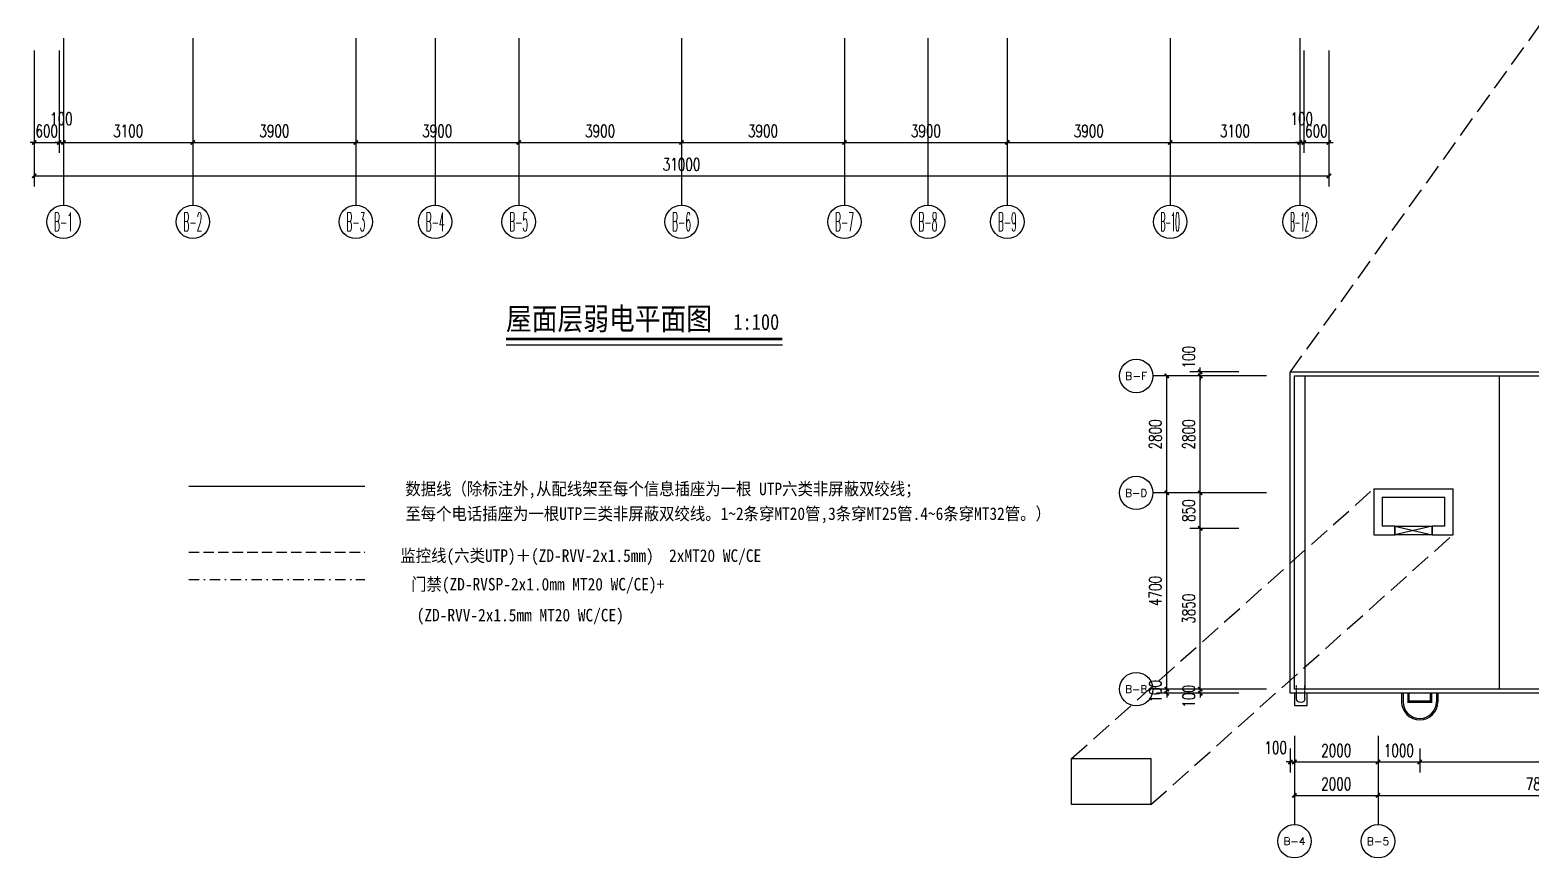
# Model space of a CAD drawing. Extents: x -41969 to 449372, y 65390 to 759577.
# Drawn here: x 374187 to 410125, y 688997 to 708826 of the extents above; entities that cross this region are included whole.
import ezdxf
from ezdxf.enums import TextEntityAlignment as Align

# ---------------------------------------------------------------- set-up
doc = ezdxf.new("R2010")
doc.units = 0
doc.header["$LTSCALE"] = 1000
doc.header["$MEASUREMENT"] = 0
doc.linetypes.add('DASH', pattern=[0.35, 0.25, -0.1])
doc.linetypes.add('DASHDOT', pattern=[1, 0.5, -0.25, 0, -0.25])
for name, color, linetype in [('0-电气文字', 6, 'Continuous'), ('AXIS', 253, 'Continuous'), ('AXIS_TEXT', 7, 'Continuous'), ('DIM_SYMB', 3, 'Continuous'), ('jz', 7, 'Continuous'), ('PUB_TEXT', 7, 'Continuous'), ('WALL', 7, 'Continuous'), ('WINDOW', 2, 'Continuous'), ('WIRE-照明', 120, 'Continuous')]:
    doc.layers.add(name, color=color, linetype=linetype)
doc.styles.add('-宋体', font='', dxfattribs={"width": 1.3})
doc.styles.add('_TCH_AXIS', font='COMPLEX', dxfattribs={"bigfont": 'GBCBIG'})
doc.styles.add('_TCH_DIM_T3', font='SIMPLEX', dxfattribs={"width": 0.705882, "bigfont": 'GBCBIG'})
doc.styles.add('COMPLEX', font='complex_.ttf')
doc.styles.add('宋体', font='', dxfattribs={"width": 0.85})
doc.styles.get('-宋体').set_extended_font_data('NSimSun')
doc.styles.get('宋体').set_extended_font_data('NSimSun')
doc.dimstyles.new('_TCH_ARCH&&100', dxfattribs={"dimtxt": 297.5, "dimasz": 100, "dimexe": 250, "dimexo": 300, "dimgap": 126.25, "dimtad": 1, "dimdec": 0, "dimzin": 0, "dimdsep": 46, "dimtxsty": '_TCH_DIM_T3', "dimblk": 'ARCHTICK', "dimcen": 0.09, "dimclrt": 7, "dimazin": 2, "dimtfac": 1, "dimtdec": 0, "dimtix": 1, "dimtmove": 2, "dimatfit": 3, "dimfxl": 0, "dimtolj": 1, "dimtzin": 0, "dimarcsym": 0})

# ---------------------------------------------------------------- blocks, each defined once
blk = doc.blocks.new('A$C48E458F6')
at = {"linetype": 'DASH', "ltscale": 0.2}
for p, q in [((-100, -7), (-100, 187)), ((100, -7), (100, 187))]:
    blk.add_line(p, q, dxfattribs=at)
for p, q in [((-100, -130), (-100, -7)), ((100, -130), (100, -7))]:
    blk.add_line(p, q)
blk.add_lwpolyline([(-150, -7), (150, -7), (150, -300), (-150, -300)], close=True)
blk.add_arc((0, -130), 100, 180, 0)
blk = doc.blocks.new('_AXISO')
blk.add_circle((0, 0), 0.5)
at = {"layer": 'AXIS_TEXT', "style": 'COMPLEX', "width": 1.041667}
blk.add_attdef('A', text='', height=0.56, dxfattribs=at).set_placement((-0.25, -0.28), (0.25, -0.28), align=Align.FIT)
blk = doc.blocks.new('_ArchTick')
at = {"color": 0, "linetype": 'ByBlock', "const_width": 0.4}
blk.add_lwpolyline([(-0.5, -0.5), (0.5, 0.5)], dxfattribs=at)
blk = doc.blocks.new('*D251')
at = {"layer": 'AXIS', "color": 0, "lineweight": -2}
for p, q in [((374287, 708332), (374287, 705882)), ((374887, 708332), (374887, 705882)), ((374287, 706132), (374187, 706132)), ((374287, 706132), (374887, 706132)), ((374887, 706132), (374987, 706132))]:
    blk.add_line(p, q, dxfattribs=at)
at = {"layer": 'Defpoints', "color": 0}
for p in [(374287, 708632), (374887, 708632), (374887, 706132)]:
    blk.add_point(p, dxfattribs=at)
at = {"layer": 'AXIS', "color": 0, "lineweight": -2, "xscale": 100, "yscale": 100, "zscale": 100}
blk.add_blockref('_ArchTick', (374287, 706132), dxfattribs=at)
at = {"layer": 'AXIS', "color": 0, "lineweight": -2, "xscale": 100, "yscale": 100, "zscale": 100, "rotation": 180}
blk.add_blockref('_ArchTick', (374887, 706132), dxfattribs=at)
at = {"layer": 'AXIS', "color": 7, "insert": (374587, 706407), "char_height": 297.5, "attachment_point": 5, "style": '_TCH_DIM_T3'}
blk.add_mtext('\\A1;600', dxfattribs=at)
blk = doc.blocks.new('*D252')
at = {"layer": 'AXIS', "color": 0, "lineweight": -2}
for p, q in [((374887, 708332), (374887, 705882)), ((374987, 708332), (374987, 705882)), ((374887, 706132), (374787, 706132)), ((374887, 706132), (374987, 706132)), ((374987, 706132), (375087, 706132))]:
    blk.add_line(p, q, dxfattribs=at)
at = {"layer": 'Defpoints', "color": 0}
for p in [(374887, 708632), (374987, 708632), (374987, 706132)]:
    blk.add_point(p, dxfattribs=at)
at = {"layer": 'AXIS', "color": 0, "lineweight": -2, "xscale": 100, "yscale": 100, "zscale": 100}
blk.add_blockref('_ArchTick', (374887, 706132), dxfattribs=at)
at = {"layer": 'AXIS', "color": 0, "lineweight": -2, "xscale": 100, "yscale": 100, "zscale": 100, "rotation": 180}
blk.add_blockref('_ArchTick', (374987, 706132), dxfattribs=at)
at = {"layer": 'AXIS', "color": 7, "insert": (374937, 706700), "char_height": 297.5, "attachment_point": 5, "style": '_TCH_DIM_T3'}
blk.add_mtext('\\A1;100', dxfattribs=at)
blk = doc.blocks.new('*D253')
at = {"layer": 'AXIS', "color": 0, "lineweight": -2}
for p, q in [((374987, 708332), (374987, 705882)), ((378087, 708332), (378087, 705882)), ((374987, 706132), (378087, 706132))]:
    blk.add_line(p, q, dxfattribs=at)
at = {"layer": 'Defpoints', "color": 0}
for p in [(374987, 708632), (378087, 708632), (378087, 706132)]:
    blk.add_point(p, dxfattribs=at)
at = {"layer": 'AXIS', "color": 0, "lineweight": -2, "xscale": 100, "yscale": 100, "zscale": 100, "rotation": 180}
blk.add_blockref('_ArchTick', (374987, 706132), dxfattribs=at)
at = {"layer": 'AXIS', "color": 0, "lineweight": -2, "xscale": 100, "yscale": 100, "zscale": 100}
blk.add_blockref('_ArchTick', (378087, 706132), dxfattribs=at)
at = {"layer": 'AXIS', "color": 7, "insert": (376537, 706407), "char_height": 297.5, "attachment_point": 5, "style": '_TCH_DIM_T3'}
blk.add_mtext('\\A1;3100', dxfattribs=at)
blk = doc.blocks.new('*D254')
at = {"layer": 'AXIS', "color": 0, "lineweight": -2}
for p, q in [((378087, 708332), (378087, 705882)), ((381987, 708332), (381987, 705882)), ((378087, 706132), (381987, 706132))]:
    blk.add_line(p, q, dxfattribs=at)
at = {"layer": 'Defpoints', "color": 0}
for p in [(378087, 708632), (381987, 708632), (381987, 706132)]:
    blk.add_point(p, dxfattribs=at)
at = {"layer": 'AXIS', "color": 0, "lineweight": -2, "xscale": 100, "yscale": 100, "zscale": 100, "rotation": 180}
blk.add_blockref('_ArchTick', (378087, 706132), dxfattribs=at)
at = {"layer": 'AXIS', "color": 0, "lineweight": -2, "xscale": 100, "yscale": 100, "zscale": 100}
blk.add_blockref('_ArchTick', (381987, 706132), dxfattribs=at)
at = {"layer": 'AXIS', "color": 7, "insert": (380037, 706407), "char_height": 297.5, "attachment_point": 5, "style": '_TCH_DIM_T3'}
blk.add_mtext('\\A1;3900', dxfattribs=at)
blk = doc.blocks.new('*D255')
at = {"layer": 'AXIS', "color": 0, "lineweight": -2}
for p, q in [((381987, 708332), (381987, 705882)), ((385887, 708332), (385887, 705882)), ((381987, 706132), (385887, 706132))]:
    blk.add_line(p, q, dxfattribs=at)
at = {"layer": 'Defpoints', "color": 0}
for p in [(381987, 708632), (385887, 708632), (385887, 706132)]:
    blk.add_point(p, dxfattribs=at)
at = {"layer": 'AXIS', "color": 0, "lineweight": -2, "xscale": 100, "yscale": 100, "zscale": 100, "rotation": 180}
blk.add_blockref('_ArchTick', (381987, 706132), dxfattribs=at)
at = {"layer": 'AXIS', "color": 0, "lineweight": -2, "xscale": 100, "yscale": 100, "zscale": 100}
blk.add_blockref('_ArchTick', (385887, 706132), dxfattribs=at)
at = {"layer": 'AXIS', "color": 7, "insert": (383937, 706407), "char_height": 297.5, "attachment_point": 5, "style": '_TCH_DIM_T3'}
blk.add_mtext('\\A1;3900', dxfattribs=at)
blk = doc.blocks.new('*D256')
at = {"layer": 'AXIS', "color": 0, "lineweight": -2}
for p, q in [((385887, 708332), (385887, 705882)), ((389787, 708332), (389787, 705882)), ((385887, 706132), (389787, 706132))]:
    blk.add_line(p, q, dxfattribs=at)
at = {"layer": 'Defpoints', "color": 0}
for p in [(385887, 708632), (389787, 708632), (389787, 706132)]:
    blk.add_point(p, dxfattribs=at)
at = {"layer": 'AXIS', "color": 0, "lineweight": -2, "xscale": 100, "yscale": 100, "zscale": 100, "rotation": 180}
blk.add_blockref('_ArchTick', (385887, 706132), dxfattribs=at)
at = {"layer": 'AXIS', "color": 0, "lineweight": -2, "xscale": 100, "yscale": 100, "zscale": 100}
blk.add_blockref('_ArchTick', (389787, 706132), dxfattribs=at)
at = {"layer": 'AXIS', "color": 7, "insert": (387837, 706407), "char_height": 297.5, "attachment_point": 5, "style": '_TCH_DIM_T3'}
blk.add_mtext('\\A1;3900', dxfattribs=at)
blk = doc.blocks.new('*D257')
at = {"layer": 'AXIS', "color": 0, "lineweight": -2}
for p, q in [((389787, 708332), (389787, 705882)), ((393687, 708332), (393687, 705882)), ((389787, 706132), (393687, 706132))]:
    blk.add_line(p, q, dxfattribs=at)
at = {"layer": 'Defpoints', "color": 0}
for p in [(389787, 708632), (393687, 708632), (393687, 706132)]:
    blk.add_point(p, dxfattribs=at)
at = {"layer": 'AXIS', "color": 0, "lineweight": -2, "xscale": 100, "yscale": 100, "zscale": 100, "rotation": 180}
blk.add_blockref('_ArchTick', (389787, 706132), dxfattribs=at)
at = {"layer": 'AXIS', "color": 0, "lineweight": -2, "xscale": 100, "yscale": 100, "zscale": 100}
blk.add_blockref('_ArchTick', (393687, 706132), dxfattribs=at)
at = {"layer": 'AXIS', "color": 7, "insert": (391737, 706407), "char_height": 297.5, "attachment_point": 5, "style": '_TCH_DIM_T3'}
blk.add_mtext('\\A1;3900', dxfattribs=at)
blk = doc.blocks.new('*D258')
at = {"layer": 'AXIS', "color": 0, "lineweight": -2}
for p, q in [((393687, 708332), (393687, 705882)), ((397587, 708332), (397587, 705882)), ((393687, 706132), (397587, 706132))]:
    blk.add_line(p, q, dxfattribs=at)
at = {"layer": 'Defpoints', "color": 0}
for p in [(393687, 708632), (397587, 708632), (397587, 706132)]:
    blk.add_point(p, dxfattribs=at)
at = {"layer": 'AXIS', "color": 0, "lineweight": -2, "xscale": 100, "yscale": 100, "zscale": 100, "rotation": 180}
blk.add_blockref('_ArchTick', (393687, 706132), dxfattribs=at)
at = {"layer": 'AXIS', "color": 0, "lineweight": -2, "xscale": 100, "yscale": 100, "zscale": 100}
blk.add_blockref('_ArchTick', (397587, 706132), dxfattribs=at)
at = {"layer": 'AXIS', "color": 7, "insert": (395637, 706407), "char_height": 297.5, "attachment_point": 5, "style": '_TCH_DIM_T3'}
blk.add_mtext('\\A1;3900', dxfattribs=at)
blk = doc.blocks.new('*D259')
at = {"layer": 'AXIS', "color": 0, "lineweight": -2}
for p, q in [((397587, 708332), (397587, 705882)), ((401487, 708332), (401487, 705882)), ((397587, 706132), (401487, 706132))]:
    blk.add_line(p, q, dxfattribs=at)
at = {"layer": 'Defpoints', "color": 0}
for p in [(397587, 708632), (401487, 708632), (401487, 706132)]:
    blk.add_point(p, dxfattribs=at)
at = {"layer": 'AXIS', "color": 0, "lineweight": -2, "xscale": 100, "yscale": 100, "zscale": 100, "rotation": 180}
blk.add_blockref('_ArchTick', (397587, 706132), dxfattribs=at)
at = {"layer": 'AXIS', "color": 0, "lineweight": -2, "xscale": 100, "yscale": 100, "zscale": 100}
blk.add_blockref('_ArchTick', (401487, 706132), dxfattribs=at)
at = {"layer": 'AXIS', "color": 7, "insert": (399537, 706407), "char_height": 297.5, "attachment_point": 5, "style": '_TCH_DIM_T3'}
blk.add_mtext('\\A1;3900', dxfattribs=at)
blk = doc.blocks.new('*D260')
at = {"layer": 'AXIS', "color": 0, "lineweight": -2}
for p, q in [((401487, 708332), (401487, 705882)), ((404587, 708332), (404587, 705882)), ((401487, 706132), (404587, 706132))]:
    blk.add_line(p, q, dxfattribs=at)
at = {"layer": 'Defpoints', "color": 0}
for p in [(401487, 708632), (404587, 708632), (404587, 706132)]:
    blk.add_point(p, dxfattribs=at)
at = {"layer": 'AXIS', "color": 0, "lineweight": -2, "xscale": 100, "yscale": 100, "zscale": 100, "rotation": 180}
blk.add_blockref('_ArchTick', (401487, 706132), dxfattribs=at)
at = {"layer": 'AXIS', "color": 0, "lineweight": -2, "xscale": 100, "yscale": 100, "zscale": 100}
blk.add_blockref('_ArchTick', (404587, 706132), dxfattribs=at)
at = {"layer": 'AXIS', "color": 7, "insert": (403037, 706407), "char_height": 297.5, "attachment_point": 5, "style": '_TCH_DIM_T3'}
blk.add_mtext('\\A1;3100', dxfattribs=at)
blk = doc.blocks.new('*D261')
at = {"layer": 'AXIS', "color": 0, "lineweight": -2}
for p, q in [((404587, 708332), (404587, 705882)), ((404687, 708332), (404687, 705882)), ((404587, 706132), (404487, 706132)), ((404587, 706132), (404687, 706132)), ((404687, 706132), (404787, 706132))]:
    blk.add_line(p, q, dxfattribs=at)
at = {"layer": 'Defpoints', "color": 0}
for p in [(404587, 708632), (404687, 708632), (404687, 706132)]:
    blk.add_point(p, dxfattribs=at)
at = {"layer": 'AXIS', "color": 0, "lineweight": -2, "xscale": 100, "yscale": 100, "zscale": 100}
blk.add_blockref('_ArchTick', (404587, 706132), dxfattribs=at)
at = {"layer": 'AXIS', "color": 0, "lineweight": -2, "xscale": 100, "yscale": 100, "zscale": 100, "rotation": 180}
blk.add_blockref('_ArchTick', (404687, 706132), dxfattribs=at)
at = {"layer": 'AXIS', "color": 7, "insert": (404637, 706700), "char_height": 297.5, "attachment_point": 5, "style": '_TCH_DIM_T3'}
blk.add_mtext('\\A1;100', dxfattribs=at)
blk = doc.blocks.new('*D262')
at = {"layer": 'AXIS', "color": 0, "lineweight": -2}
for p, q in [((404687, 708332), (404687, 705882)), ((405287, 708332), (405287, 705882)), ((404687, 706132), (404587, 706132)), ((404687, 706132), (405287, 706132)), ((405287, 706132), (405387, 706132))]:
    blk.add_line(p, q, dxfattribs=at)
at = {"layer": 'Defpoints', "color": 0}
for p in [(404687, 708632), (405287, 708632), (405287, 706132)]:
    blk.add_point(p, dxfattribs=at)
at = {"layer": 'AXIS', "color": 0, "lineweight": -2, "xscale": 100, "yscale": 100, "zscale": 100}
blk.add_blockref('_ArchTick', (404687, 706132), dxfattribs=at)
at = {"layer": 'AXIS', "color": 0, "lineweight": -2, "xscale": 100, "yscale": 100, "zscale": 100, "rotation": 180}
blk.add_blockref('_ArchTick', (405287, 706132), dxfattribs=at)
at = {"layer": 'AXIS', "color": 7, "insert": (404987, 706407), "char_height": 297.5, "attachment_point": 5, "style": '_TCH_DIM_T3'}
blk.add_mtext('\\A1;600', dxfattribs=at)
blk = doc.blocks.new('*D263')
at = {"layer": 'AXIS', "color": 0, "lineweight": -2}
for p, q in [((374287, 708332), (374287, 705082)), ((405287, 708332), (405287, 705082)), ((374287, 705332), (405287, 705332))]:
    blk.add_line(p, q, dxfattribs=at)
at = {"layer": 'Defpoints', "color": 0}
for p in [(374287, 708632), (405287, 708632), (405287, 705332)]:
    blk.add_point(p, dxfattribs=at)
at = {"layer": 'AXIS', "color": 0, "lineweight": -2, "xscale": 100, "yscale": 100, "zscale": 100, "rotation": 180}
blk.add_blockref('_ArchTick', (374287, 705332), dxfattribs=at)
at = {"layer": 'AXIS', "color": 0, "lineweight": -2, "xscale": 100, "yscale": 100, "zscale": 100}
blk.add_blockref('_ArchTick', (405287, 705332), dxfattribs=at)
at = {"layer": 'AXIS', "color": 7, "insert": (389787, 705607), "char_height": 297.5, "attachment_point": 5, "style": '_TCH_DIM_T3'}
blk.add_mtext('\\A1;31000', dxfattribs=at)
blk = doc.blocks.new('*D293')
at = {"layer": 'AXIS', "color": 0, "lineweight": -2}
for p, q in [((403128, 693041), (401955, 693041)), ((403128, 692941), (401955, 692941)), ((402205, 693041), (402205, 693141)), ((402205, 692941), (402205, 693041)), ((402205, 692941), (402205, 692841))]:
    blk.add_line(p, q, dxfattribs=at)
at = {"layer": 'Defpoints', "color": 0}
for p in [(402205, 693041), (403428, 693041), (403428, 692941)]:
    blk.add_point(p, dxfattribs=at)
at = {"layer": 'AXIS', "color": 0, "lineweight": -2, "xscale": 100, "yscale": 100, "zscale": 100}
for p, rotation in [((402205, 693041), 270), ((402205, 692941), 90)]:
    blk.add_blockref('_ArchTick', p, dxfattribs=dict(at, rotation=rotation))
at = {"layer": 'AXIS', "color": 7, "insert": (401930, 692869), "char_height": 297.5, "attachment_point": 5, "rotation": 90, "style": '_TCH_DIM_T3'}
blk.add_mtext('\\A1;100', dxfattribs=at)
blk = doc.blocks.new('*D294')
at = {"layer": 'AXIS', "color": 0, "lineweight": -2}
for p, q in [((403128, 696891), (401955, 696891)), ((402205, 693041), (402205, 696891)), ((403128, 693041), (401955, 693041))]:
    blk.add_line(p, q, dxfattribs=at)
at = {"layer": 'Defpoints', "color": 0}
for p in [(402205, 696891), (403428, 696891), (403428, 693041)]:
    blk.add_point(p, dxfattribs=at)
at = {"layer": 'AXIS', "color": 0, "lineweight": -2, "xscale": 100, "yscale": 100, "zscale": 100}
for p, rotation in [((402205, 696891), 90), ((402205, 693041), 270)]:
    blk.add_blockref('_ArchTick', p, dxfattribs=dict(at, rotation=rotation))
at = {"layer": 'AXIS', "color": 7, "insert": (401930, 694966), "char_height": 297.5, "attachment_point": 5, "rotation": 90, "style": '_TCH_DIM_T3'}
blk.add_mtext('\\A1;3850', dxfattribs=at)
blk = doc.blocks.new('*D295')
at = {"layer": 'AXIS', "color": 0, "lineweight": -2}
for p, q in [((403128, 697741), (401955, 697741)), ((402205, 696891), (402205, 697741)), ((403128, 696891), (401955, 696891))]:
    blk.add_line(p, q, dxfattribs=at)
at = {"layer": 'Defpoints', "color": 0}
for p in [(402205, 697741), (403428, 697741), (403428, 696891)]:
    blk.add_point(p, dxfattribs=at)
at = {"layer": 'AXIS', "color": 0, "lineweight": -2, "xscale": 100, "yscale": 100, "zscale": 100}
for p, rotation in [((402205, 697741), 90), ((402205, 696891), 270)]:
    blk.add_blockref('_ArchTick', p, dxfattribs=dict(at, rotation=rotation))
at = {"layer": 'AXIS', "color": 7, "insert": (401930, 697316), "char_height": 297.5, "attachment_point": 5, "rotation": 90, "style": '_TCH_DIM_T3'}
blk.add_mtext('\\A1;850', dxfattribs=at)
blk = doc.blocks.new('*D296')
at = {"layer": 'AXIS', "color": 0, "lineweight": -2}
for p, q in [((403128, 700541), (401955, 700541)), ((402205, 697741), (402205, 700541)), ((403128, 697741), (401955, 697741))]:
    blk.add_line(p, q, dxfattribs=at)
at = {"layer": 'Defpoints', "color": 0}
for p in [(402205, 700541), (403428, 700541), (403428, 697741)]:
    blk.add_point(p, dxfattribs=at)
at = {"layer": 'AXIS', "color": 0, "lineweight": -2, "xscale": 100, "yscale": 100, "zscale": 100}
for p, rotation in [((402205, 700541), 90), ((402205, 697741), 270)]:
    blk.add_blockref('_ArchTick', p, dxfattribs=dict(at, rotation=rotation))
at = {"layer": 'AXIS', "color": 7, "insert": (401930, 699141), "char_height": 297.5, "attachment_point": 5, "rotation": 90, "style": '_TCH_DIM_T3'}
blk.add_mtext('\\A1;2800', dxfattribs=at)
blk = doc.blocks.new('*D297')
at = {"layer": 'AXIS', "color": 0, "lineweight": -2}
for p, q in [((403128, 700641), (401955, 700641)), ((403128, 700541), (401955, 700541)), ((402205, 700641), (402205, 700741)), ((402205, 700541), (402205, 700641)), ((402205, 700541), (402205, 700441))]:
    blk.add_line(p, q, dxfattribs=at)
at = {"layer": 'Defpoints', "color": 0}
for p in [(402205, 700641), (403428, 700641), (403428, 700541)]:
    blk.add_point(p, dxfattribs=at)
at = {"layer": 'AXIS', "color": 0, "lineweight": -2, "xscale": 100, "yscale": 100, "zscale": 100}
for p, rotation in [((402205, 700641), 270), ((402205, 700541), 90)]:
    blk.add_blockref('_ArchTick', p, dxfattribs=dict(at, rotation=rotation))
at = {"layer": 'AXIS', "color": 7, "insert": (401930, 700991), "char_height": 297.5, "attachment_point": 5, "rotation": 90, "style": '_TCH_DIM_T3'}
blk.add_mtext('\\A1;100', dxfattribs=at)
blk = doc.blocks.new('*D298')
at = {"layer": 'AXIS', "color": 0, "lineweight": -2}
for p, q in [((403128, 693041), (401155, 693041)), ((403128, 692941), (401155, 692941)), ((401405, 693041), (401405, 693141)), ((401405, 692941), (401405, 693041)), ((401405, 692941), (401405, 692841))]:
    blk.add_line(p, q, dxfattribs=at)
at = {"layer": 'Defpoints', "color": 0}
for p in [(401405, 693041), (403428, 693041), (403428, 692941)]:
    blk.add_point(p, dxfattribs=at)
at = {"layer": 'AXIS', "color": 0, "lineweight": -2, "xscale": 100, "yscale": 100, "zscale": 100}
for p, rotation in [((401405, 693041), 270), ((401405, 692941), 90)]:
    blk.add_blockref('_ArchTick', p, dxfattribs=dict(at, rotation=rotation))
at = {"layer": 'AXIS', "color": 7, "insert": (401130, 692991), "char_height": 297.5, "attachment_point": 5, "rotation": 90, "style": '_TCH_DIM_T3'}
blk.add_mtext('\\A1;100', dxfattribs=at)
blk = doc.blocks.new('*D299')
at = {"layer": 'AXIS', "color": 0, "lineweight": -2}
for p, q in [((403128, 697741), (401155, 697741)), ((401405, 693041), (401405, 697741)), ((403128, 693041), (401155, 693041))]:
    blk.add_line(p, q, dxfattribs=at)
at = {"layer": 'Defpoints', "color": 0}
for p in [(401405, 697741), (403428, 697741), (403428, 693041)]:
    blk.add_point(p, dxfattribs=at)
at = {"layer": 'AXIS', "color": 0, "lineweight": -2, "xscale": 100, "yscale": 100, "zscale": 100}
for p, rotation in [((401405, 697741), 90), ((401405, 693041), 270)]:
    blk.add_blockref('_ArchTick', p, dxfattribs=dict(at, rotation=rotation))
at = {"layer": 'AXIS', "color": 7, "insert": (401130, 695391), "char_height": 297.5, "attachment_point": 5, "rotation": 90, "style": '_TCH_DIM_T3'}
blk.add_mtext('\\A1;4700', dxfattribs=at)
blk = doc.blocks.new('*D300')
at = {"layer": 'AXIS', "color": 0, "lineweight": -2}
for p, q in [((403128, 700541), (401155, 700541)), ((401405, 697741), (401405, 700541)), ((403128, 697741), (401155, 697741))]:
    blk.add_line(p, q, dxfattribs=at)
at = {"layer": 'Defpoints', "color": 0}
for p in [(401405, 700541), (403428, 700541), (403428, 697741)]:
    blk.add_point(p, dxfattribs=at)
at = {"layer": 'AXIS', "color": 0, "lineweight": -2, "xscale": 100, "yscale": 100, "zscale": 100}
for p, rotation in [((401405, 700541), 90), ((401405, 697741), 270)]:
    blk.add_blockref('_ArchTick', p, dxfattribs=dict(at, rotation=rotation))
at = {"layer": 'AXIS', "color": 7, "insert": (401130, 699141), "char_height": 297.5, "attachment_point": 5, "rotation": 90, "style": '_TCH_DIM_T3'}
blk.add_mtext('\\A1;2800', dxfattribs=at)
blk = doc.blocks.new('*D301')
at = {"layer": 'AXIS', "color": 0, "lineweight": -2}
for p, q in [((404362, 691622), (404362, 691047)), ((404462, 691622), (404462, 691047)), ((404362, 691297), (404262, 691297)), ((404362, 691297), (404462, 691297)), ((404462, 691297), (404562, 691297))]:
    blk.add_line(p, q, dxfattribs=at)
at = {"layer": 'Defpoints', "color": 0}
for p in [(404362, 691922), (404462, 691922), (404462, 691297)]:
    blk.add_point(p, dxfattribs=at)
at = {"layer": 'AXIS', "color": 0, "lineweight": -2, "xscale": 100, "yscale": 100, "zscale": 100}
blk.add_blockref('_ArchTick', (404362, 691297), dxfattribs=at)
at = {"layer": 'AXIS', "color": 0, "lineweight": -2, "xscale": 100, "yscale": 100, "zscale": 100, "rotation": 180}
blk.add_blockref('_ArchTick', (404462, 691297), dxfattribs=at)
at = {"layer": 'AXIS', "color": 7, "insert": (404012, 691642), "char_height": 297.5, "attachment_point": 5, "style": '_TCH_DIM_T3'}
blk.add_mtext('\\A1;100', dxfattribs=at)
blk = doc.blocks.new('*D302')
at = {"layer": 'AXIS', "color": 0, "lineweight": -2}
for p, q in [((404462, 691622), (404462, 691047)), ((406462, 691622), (406462, 691047)), ((404462, 691297), (406462, 691297))]:
    blk.add_line(p, q, dxfattribs=at)
at = {"layer": 'Defpoints', "color": 0}
for p in [(404462, 691922), (406462, 691922), (406462, 691297)]:
    blk.add_point(p, dxfattribs=at)
at = {"layer": 'AXIS', "color": 0, "lineweight": -2, "xscale": 100, "yscale": 100, "zscale": 100, "rotation": 180}
blk.add_blockref('_ArchTick', (404462, 691297), dxfattribs=at)
at = {"layer": 'AXIS', "color": 0, "lineweight": -2, "xscale": 100, "yscale": 100, "zscale": 100}
blk.add_blockref('_ArchTick', (406462, 691297), dxfattribs=at)
at = {"layer": 'AXIS', "color": 7, "insert": (405462, 691572), "char_height": 297.5, "attachment_point": 5, "style": '_TCH_DIM_T3'}
blk.add_mtext('\\A1;2000', dxfattribs=at)
blk = doc.blocks.new('*D303')
at = {"layer": 'AXIS', "color": 0, "lineweight": -2}
for p, q in [((406462, 691622), (406462, 691047)), ((407462, 691622), (407462, 691047)), ((406462, 691297), (407462, 691297))]:
    blk.add_line(p, q, dxfattribs=at)
at = {"layer": 'Defpoints', "color": 0}
for p in [(406462, 691922), (407462, 691922), (407462, 691297)]:
    blk.add_point(p, dxfattribs=at)
at = {"layer": 'AXIS', "color": 0, "lineweight": -2, "xscale": 100, "yscale": 100, "zscale": 100, "rotation": 180}
blk.add_blockref('_ArchTick', (406462, 691297), dxfattribs=at)
at = {"layer": 'AXIS', "color": 0, "lineweight": -2, "xscale": 100, "yscale": 100, "zscale": 100}
blk.add_blockref('_ArchTick', (407462, 691297), dxfattribs=at)
at = {"layer": 'AXIS', "color": 7, "insert": (406962, 691572), "char_height": 297.5, "attachment_point": 5, "style": '_TCH_DIM_T3'}
blk.add_mtext('\\A1;1000', dxfattribs=at)
blk = doc.blocks.new('*D304')
at = {"layer": 'AXIS', "color": 0, "lineweight": -2}
for p, q in [((407462, 691622), (407462, 691047)), ((414262, 691622), (414262, 691047)), ((407462, 691297), (414262, 691297))]:
    blk.add_line(p, q, dxfattribs=at)
at = {"layer": 'Defpoints', "color": 0}
for p in [(407462, 691922), (414262, 691922), (414262, 691297)]:
    blk.add_point(p, dxfattribs=at)
at = {"layer": 'AXIS', "color": 0, "lineweight": -2, "xscale": 100, "yscale": 100, "zscale": 100, "rotation": 180}
blk.add_blockref('_ArchTick', (407462, 691297), dxfattribs=at)
at = {"layer": 'AXIS', "color": 0, "lineweight": -2, "xscale": 100, "yscale": 100, "zscale": 100}
blk.add_blockref('_ArchTick', (414262, 691297), dxfattribs=at)
at = {"layer": 'AXIS', "color": 7, "insert": (410862, 691572), "char_height": 297.5, "attachment_point": 5, "style": '_TCH_DIM_T3'}
blk.add_mtext('\\A1;6800', dxfattribs=at)
blk = doc.blocks.new('*D306')
at = {"layer": 'AXIS', "color": 0, "lineweight": -2}
for p, q in [((404462, 691622), (404462, 690247)), ((406462, 691622), (406462, 690247)), ((404462, 690497), (406462, 690497))]:
    blk.add_line(p, q, dxfattribs=at)
at = {"layer": 'Defpoints', "color": 0}
for p in [(404462, 691922), (406462, 691922), (406462, 690497)]:
    blk.add_point(p, dxfattribs=at)
at = {"layer": 'AXIS', "color": 0, "lineweight": -2, "xscale": 100, "yscale": 100, "zscale": 100, "rotation": 180}
blk.add_blockref('_ArchTick', (404462, 690497), dxfattribs=at)
at = {"layer": 'AXIS', "color": 0, "lineweight": -2, "xscale": 100, "yscale": 100, "zscale": 100}
blk.add_blockref('_ArchTick', (406462, 690497), dxfattribs=at)
at = {"layer": 'AXIS', "color": 7, "insert": (405462, 690772), "char_height": 297.5, "attachment_point": 5, "style": '_TCH_DIM_T3'}
blk.add_mtext('\\A1;2000', dxfattribs=at)
blk = doc.blocks.new('*D307')
at = {"layer": 'AXIS', "color": 0, "lineweight": -2}
for p, q in [((406462, 691622), (406462, 690247)), ((414262, 691622), (414262, 690247)), ((406462, 690497), (414262, 690497))]:
    blk.add_line(p, q, dxfattribs=at)
at = {"layer": 'Defpoints', "color": 0}
for p in [(406462, 691922), (414262, 691922), (414262, 690497)]:
    blk.add_point(p, dxfattribs=at)
at = {"layer": 'AXIS', "color": 0, "lineweight": -2, "xscale": 100, "yscale": 100, "zscale": 100, "rotation": 180}
blk.add_blockref('_ArchTick', (406462, 690497), dxfattribs=at)
at = {"layer": 'AXIS', "color": 0, "lineweight": -2, "xscale": 100, "yscale": 100, "zscale": 100}
blk.add_blockref('_ArchTick', (414262, 690497), dxfattribs=at)
at = {"layer": 'AXIS', "color": 7, "insert": (410362, 690772), "char_height": 297.5, "attachment_point": 5, "style": '_TCH_DIM_T3'}
blk.add_mtext('\\A1;7800', dxfattribs=at)

msp = doc.modelspace()

# ---------------------------------------------------------------- linework, layer by layer
at = {"layer": 'AXIS'}
for p, q in [((374986.9, 708632.2), (374986.9, 704632.2)), ((378086.9, 708632.2), (378086.9, 704632.2)), ((381986.9, 708632.2), (381986.9, 704632.2)), ((383886.9, 708632.2), (383886.9, 704632.2)), ((385886.9, 708632.2), (385886.9, 704632.2)), ((389786.9, 708632.2), (389786.9, 704632.2)), ((393686.9, 708632.2), (393686.9, 704632.2)), ((395686.9, 708632.2), (395686.9, 704632.2)), ((397586.9, 708632.2), (397586.9, 704632.2)), ((401486.9, 708632.2), (401486.9, 704632.2)), ((404586.9, 708632.2), (404586.9, 704632.2)), ((403796.1, 700540.6), (401073, 700540.6)), ((403796.1, 697740.6), (401073, 697740.6)), ((403796.1, 693040.6), (401073, 693040.6)), ((404462.3, 691921.6), (404462.3, 689797.4)), ((406462.3, 691921.6), (406462.3, 689797.4))]:
    msp.add_line(p, q, dxfattribs=at)
for centre in [(374986.9, 704232.2), (378086.9, 704232.2), (381986.9, 704232.2), (383886.9, 704232.2), (385886.9, 704232.2), (389786.9, 704232.2), (393686.9, 704232.2), (395686.9, 704232.2), (397586.9, 704232.2), (401486.9, 704232.2), (404586.9, 704232.2)]:
    msp.add_circle(centre, 400, dxfattribs=at)
at = {"layer": 'DIM_SYMB', "const_width": 70}
msp.add_lwpolyline([(385583.9, 701425.9), (392200.2, 701425.9)], dxfattribs=at)
at = {"layer": 'DIM_SYMB'}
msp.add_lwpolyline([(385583.9, 701285.9), (392200.2, 701285.9)], dxfattribs=at)
at = {"layer": 'jz', "linetype": 'DASH', "ltscale": 2}
for p, q in [((399126.6, 691376.4), (406362.3, 697840.6)), ((401026.5, 690276), (408262.2, 696740.2))]:
    msp.add_line(p, q, dxfattribs=at)
at = {"layer": 'jz'}
for p, q in [((407027.3, 692940.6), (407027.3, 692740.6)), ((407062.3, 692940.6), (407062.3, 692740.6)), ((407862.3, 692940.6), (407862.3, 692740.6)), ((407897.3, 692940.6), (407897.3, 692740.6))]:
    msp.add_line(p, q, dxfattribs=at)
at = {"layer": 'jz', "linetype": 'DASH', "ltscale": 2}
msp.add_lwpolyline([(423838.8, 727732.2), (404362.3, 700640.6)], dxfattribs=at)
at = {"layer": 'jz', "const_width": 60}
msp.add_lwpolyline([(407732.3, 692940.6), (407732.3, 692740.6), (407192.3, 692740.6), (407192.3, 692940.6)], dxfattribs=at)
at = {"layer": 'jz'}
for radius in [435, 400]:
    msp.add_arc((407462.3, 692740.6), radius, 180, 0, dxfattribs=at)
at = {"layer": 'WALL'}
for p, q in [((406362.3, 697840.6), (406362.3, 696740.2)), ((406362.3, 697840.6), (408262.2, 697840.6)), ((406562.3, 697640.6), (406562.3, 696940.2)), ((406562.3, 697640.6), (408062.2, 697640.6)), ((408062.2, 696940.2), (408062.2, 697640.6)), ((408262.2, 696740.2), (408262.2, 697840.6)), ((406862.3, 696940.2), (406562.3, 696940.2)), ((406862.3, 696740.2), (406862.3, 696940.2)), ((408062.2, 696940.2), (407762.3, 696940.2)), ((407762.3, 696940.2), (407762.3, 696740.2)), ((406362.3, 696740.2), (406862.3, 696740.2)), ((407762.3, 696740.2), (408262.2, 696740.2))]:
    msp.add_line(p, q, dxfattribs=at)
at = {"layer": 'WINDOW', "color": 2}
msp.add_line((404712.3, 700540.6), (404712.3, 693040.6), dxfattribs=at)
at = {"layer": 'WINDOW'}
for p, q in [((407762.3, 696940.2), (406862.3, 696740.2)), ((406862.3, 696940.2), (407762.3, 696740.2)), ((406862.3, 696940.2), (407762.3, 696940.2)), ((407762.3, 696740.2), (406859, 696740.2))]:
    msp.add_line(p, q, dxfattribs=at)
at = {"layer": 'WINDOW', "linetype": 'DASH'}
for p, q in [((406862.3, 696940.2), (406862.3, 696740.2)), ((407762.3, 696740.2), (407762.3, 696940.2))]:
    msp.add_line(p, q, dxfattribs=at)
at = {"layer": 'WINDOW', "color": 2}
for points in [[(404362.3, 700640.6), (414362.3, 700640.6), (414362.3, 692940.6), (404362.3, 692940.6)], [(399126.6, 691376.4), (401026.5, 691376.4), (401026.5, 690276), (399126.6, 690276)]]:
    msp.add_lwpolyline(points, close=True, dxfattribs=at)
for points in [[(404462.3, 700540.6), (414262.3, 700540.6), (414262.3, 693040.6), (404462.3, 693040.6), (404462.3, 700540.6)], [(409362.3, 700540.6), (409362.3, 693040.6)]]:
    msp.add_lwpolyline(points, dxfattribs=at)
at = {"layer": 'WIRE-照明', "linetype": 'Continuous'}
msp.add_line((377988.6, 697902), (382206.2, 697902), dxfattribs=at)
at = {"layer": 'WIRE-照明', "linetype": 'DASH'}
msp.add_line((377988.6, 696317.8), (382206.2, 696317.8), dxfattribs=at)
at = {"layer": 'WIRE-照明', "linetype": 'DASHDOT', "ltscale": 0.5}
msp.add_line((377988.6, 695667.3), (382206.2, 695667.3), dxfattribs=at)

# ---------------------------------------------------------------- block references
at = {"layer": 'AXIS'}
ref = msp.add_blockref('_AXISO', (400673, 700540.6), dxfattribs=dict(at, xscale=800, yscale=800, zscale=800))
ref.add_attrib('A', 'B-F', dxfattribs={"layer": 'AXIS_TEXT', "height": 185, "style": '_TCH_AXIS', "width": 0.9375}).set_placement((400408.7, 700448.1), (400937.3, 700448.1), align=Align.FIT)
ref = msp.add_blockref('_AXISO', (400673, 697740.6), dxfattribs=dict(at, xscale=800, yscale=800, zscale=800))
ref.add_attrib('A', 'B-D', dxfattribs={"layer": 'AXIS_TEXT', "height": 182.29, "style": '_TCH_AXIS', "width": 0.938462}).set_placement((400408.2, 697649.5), (400937.7, 697649.5), align=Align.FIT)
ref = msp.add_blockref('_AXISO', (400673, 693040.6), dxfattribs=dict(at, xscale=800, yscale=800, zscale=800))
ref.add_attrib('A', 'B-B', dxfattribs={"layer": 'AXIS_TEXT', "height": 182.29, "style": '_TCH_AXIS', "width": 0.938462}).set_placement((400408.2, 692949.5), (400937.7, 692949.5), align=Align.FIT)
ref = msp.add_blockref('_AXISO', (404462.3, 689397.4), dxfattribs=dict(at, xscale=800, yscale=800, zscale=800))
ref.add_attrib('A', 'B-4', dxfattribs={"layer": 'AXIS_TEXT', "height": 174.59, "style": '_TCH_AXIS'}).set_placement((404196.3, 689310.1), (404728.4, 689310.1), align=Align.FIT)
ref = msp.add_blockref('_AXISO', (406462.3, 689397.4), dxfattribs=dict(at, xscale=800, yscale=800, zscale=800))
ref.add_attrib('A', 'B-5', dxfattribs={"layer": 'AXIS_TEXT', "height": 179.65, "style": '_TCH_AXIS'}).set_placement((406197.1, 689307.6), (406727.5, 689307.6), align=Align.FIT)
at = {"layer": 'jz', "xscale": -1}
msp.add_blockref('A$C48E458F6', (404612.3, 692948), dxfattribs=at)

# ---------------------------------------------------------------- texts
at = {"layer": '0-电气文字', "color": 6, "linetype": 'Continuous', "style": '-宋体', "width": 0.9}
for s, p in [('数据线（除标注外,从配线架至每个信息插座为一根 UTP六类非屏蔽双绞线；', (383173.8, 697687.5)), ('至每个电话插座为一根UTP三类非屏蔽双绞线。1~2条穿MT20管,3条穿MT25管.4~6条穿MT32管。）', (383173.8, 697092.7)), ('监控线(六类UTP)＋(ZD-RVV-2x1.5mm)  2xMT20 WC/CE', (383054.7, 696088.6)), ('门禁(ZD-RVSP-2x1.0mm MT20 WC/CE)+', (383311.1, 695403.7)), ('(ZD-RVV-2x1.5mm MT20 WC/CE)', (383445.9, 694664))]:
    msp.add_text(s, height=300, dxfattribs=at).set_placement(p)
at = {"layer": 'AXIS', "color": 7, "style": '_TCH_AXIS'}
for s, width, p, p2 in [('B-1', 0.368421, (374760.6, 704005.9), (375213.1, 704005.9)), ('B-2', 0.33871, (377860.6, 704005.9), (378313.1, 704005.9)), ('B-3', 0.33871, (381760.6, 704005.9), (382213.1, 704005.9)), ('B-4', 0.328125, (383660.6, 704005.9), (384113.1, 704005.9)), ('B-5', 0.33871, (385660.6, 704005.9), (386113.1, 704005.9)), ('B-6', 0.33871, (389560.6, 704005.9), (390013.1, 704005.9)), ('B-7', 0.33871, (393460.6, 704005.9), (393913.1, 704005.9)), ('B-8', 0.33871, (395460.6, 704005.9), (395913.1, 704005.9)), ('B-9', 0.33871, (397360.6, 704005.9), (397813.1, 704005.9)), ('B-10', 0.272727, (401260.6, 704005.9), (401713.1, 704005.9)), ('B-12', 0.272727, (404360.6, 704005.9), (404813.1, 704005.9))]:
    msp.add_text(s, height=452.55, dxfattribs=dict(at, width=width)).set_placement(p, p2, align=Align.FIT)
at = {"layer": 'PUB_TEXT', "style": '宋体', "width": 0.85}
for s, height, p in [('屋面层弱电平面图', 531.65, (385583.9, 701645.6)), ('1:100', 379.75, (391027.8, 701645.6))]:
    msp.add_text(s, height=height, dxfattribs=at).set_placement(p)

# ---------------------------------------------------------------- dimensions: what is measured, and where the dimension line sits
at = {"layer": 'AXIS'}
for p1, p2, distance, picture, middle in [((374286.9, 708632.2), (374886.9, 708632.2), -2500, '*D251', (374586.9, 706407.2)), ((374286.9, 708632.2), (405286.9, 708632.2), -3300, '*D263', (389786.9, 705607.2)), ((374986.9, 708632.2), (378086.9, 708632.2), -2500, '*D253', (376536.9, 706407.2)), ((378086.9, 708632.2), (381986.9, 708632.2), -2500, '*D254', (380036.9, 706407.2)), ((381986.9, 708632.2), (385886.9, 708632.2), -2500, '*D255', (383936.9, 706407.2)), ((385886.9, 708632.2), (389786.9, 708632.2), -2500, '*D256', (387836.9, 706407.2)), ((389786.9, 708632.2), (393686.9, 708632.2), -2500, '*D257', (391736.9, 706407.2)), ((393686.9, 708632.2), (397586.9, 708632.2), -2500, '*D258', (395636.9, 706407.2)), ((397586.9, 708632.2), (401486.9, 708632.2), -2500, '*D259', (399536.9, 706407.2)), ((401486.9, 708632.2), (404586.9, 708632.2), -2500, '*D260', (403036.9, 706407.2)), ((404686.9, 708632.2), (405286.9, 708632.2), -2500, '*D262', (404986.9, 706407.2)), ((403428.5, 697740.6), (403428.5, 700540.6), 2023.1, '*D300', (401130.4, 699140.6)), ((403428.5, 697740.6), (403428.5, 700540.6), 1223.1, '*D296', (401930.4, 699140.6)), ((403428.5, 693040.6), (403428.5, 697740.6), 2023.1, '*D299', (401130.4, 695390.6)), ((403428.5, 696890.6), (403428.5, 697740.6), 1223.1, '*D295', (401930.4, 697315.6)), ((403428.5, 693040.6), (403428.5, 696890.6), 1223.1, '*D294', (401930.4, 694965.6)), ((403428.5, 692940.6), (403428.5, 693040.6), 2023.1, '*D298', (401130.4, 692990.6)), ((404462.3, 691921.6), (406462.3, 691921.6), -624.2, '*D302', (405462.3, 691572.4)), ((404462.3, 691921.6), (406462.3, 691921.6), -1424.2, '*D306', (405462.3, 690772.4)), ((406462.3, 691921.6), (407462.3, 691921.6), -624.2, '*D303', (406962.3, 691572.4)), ((406462.3, 691921.6), (414262.3, 691921.6), -1424.2, '*D307', (410362.3, 690772.4)), ((407462.3, 691921.6), (414262.3, 691921.6), -624.2, '*D304', (410862.3, 691572.4))]:
    dim = msp.add_aligned_dim(p1=p1, p2=p2, distance=distance, dimstyle='_TCH_ARCH&&100', dxfattribs=at)
    dim.commit()
    dim.dimension.update_dxf_attribs({"geometry": picture, "text_midpoint": middle})
for base, p1, p2, angle, picture, middle in [((374986.9, 706132.2), (374886.9, 708632.2), (374986.9, 708632.2), 0, '*D252', (374936.9, 706699.7)), ((404686.9, 706132.2), (404586.9, 708632.2), (404686.9, 708632.2), 0, '*D261', (404636.9, 706699.7)), ((402205.4, 700640.6), (403428.5, 700540.6), (403428.5, 700640.6), 90, '*D297', (401930.4, 700990.6)), ((402205.4, 693040.6), (403428.5, 692940.6), (403428.5, 693040.6), 90, '*D293', (401930.4, 692869.2)), ((404462.3, 691297.4), (404362.3, 691921.6), (404462.3, 691921.6), 0, '*D301', (404012.3, 691642.4))]:
    dim = msp.add_linear_dim(base=base, p1=p1, p2=p2, angle=angle, dimstyle='_TCH_ARCH&&100', dxfattribs=at)
    dim.commit()
    dim.dimension.update_dxf_attribs({"geometry": picture, "text_midpoint": middle, "dimtype": 129})

doc.saveas('drawing.dxf')
